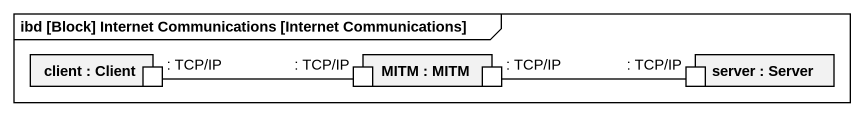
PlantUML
@startuml
mainframe ibd [Block] Internet Communications [Internet Communications]
rectangle "client : Client" as client {
  port ": TCP/IP" as TCP_IP
}
rectangle "MITM : MITM" as MITM {
  port ": TCP/IP" as TCP_IP_2
  port ": TCP/IP" as TCP_IP_3
}
rectangle "server : Server" as server {
  port ": TCP/IP" as TCP_IP_4
}
TCP_IP -right- TCP_IP_2
TCP_IP_3 -right- TCP_IP_4
@enduml
